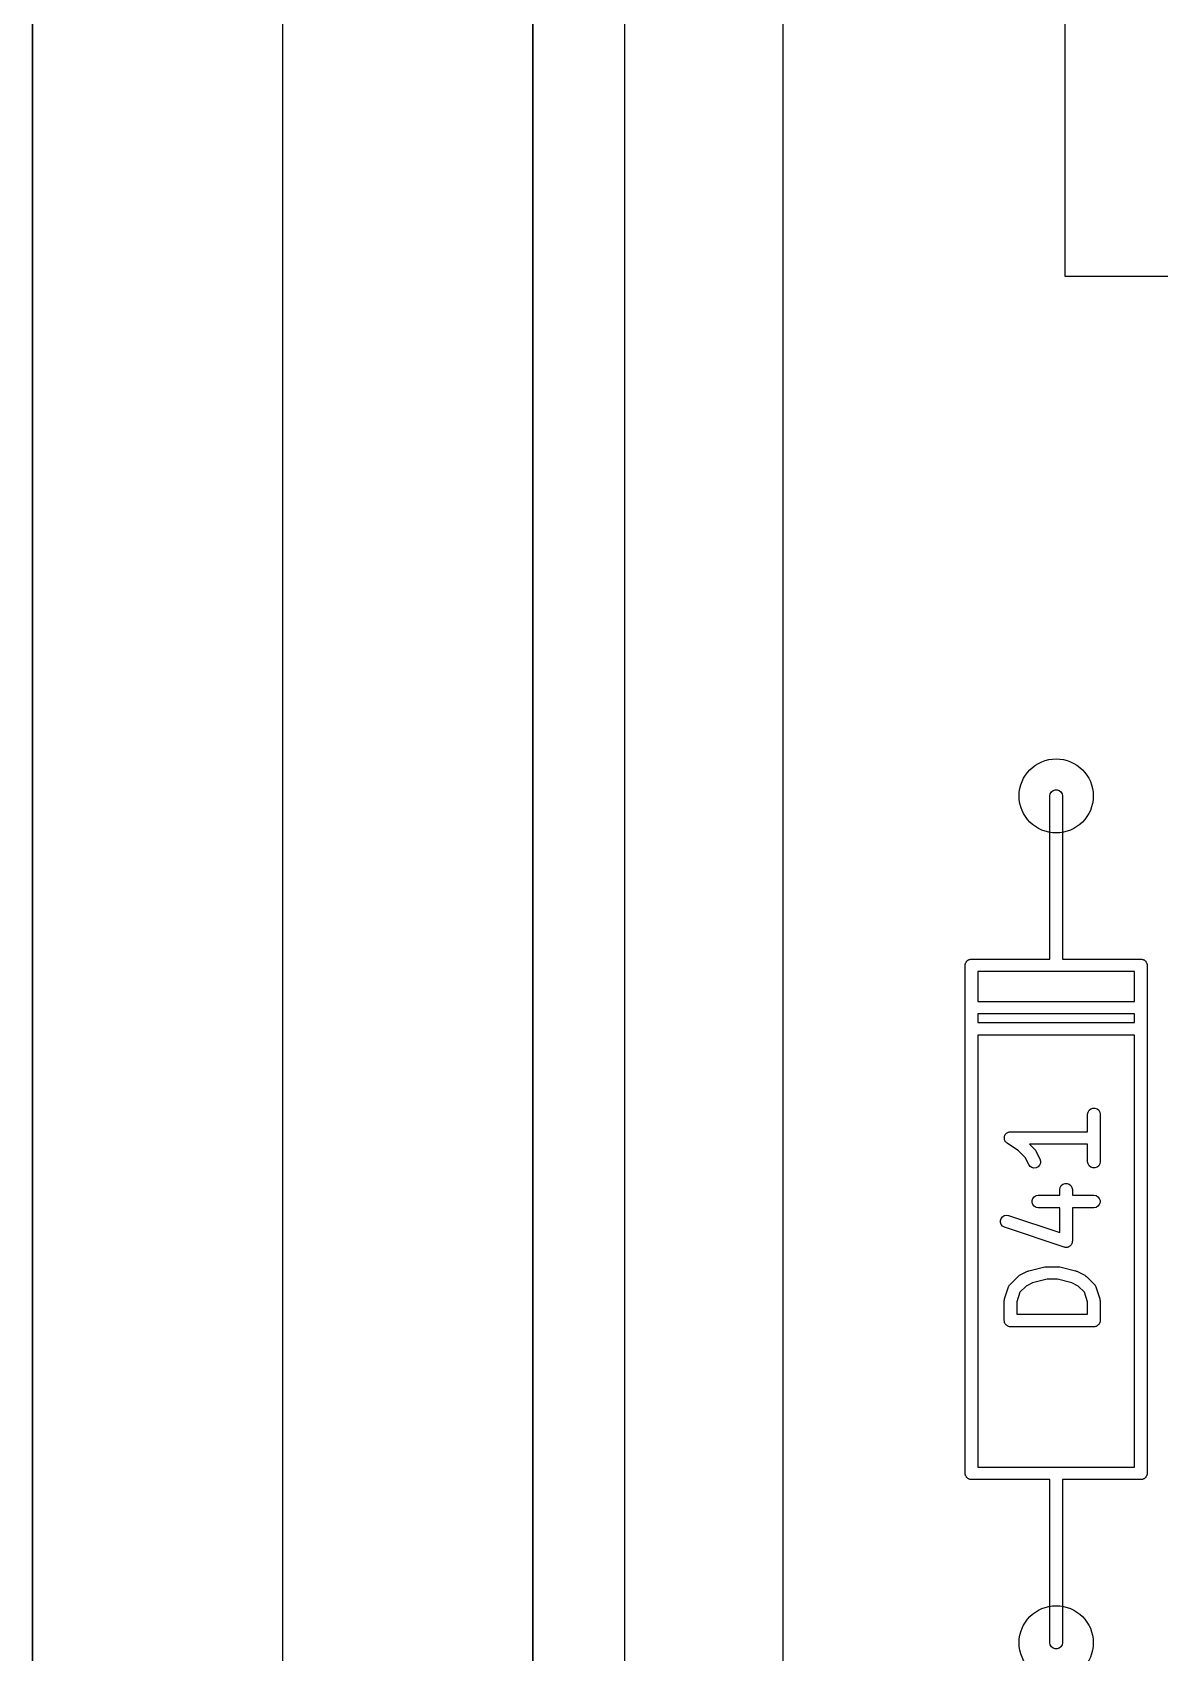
# Model space of a CAD drawing. Header units: millimetres. Extents: x 71 to 299, y 93 to 256.
# Drawn here: x 92.17 to 105.69, y 151.08 to 170.52 of the extents above; entities that cross this region are included whole.
import ezdxf

# ---------------------------------------------------------------- set-up
doc = ezdxf.new("R2010")
doc.units = ezdxf.units.MM
for name, color, linetype in [('BLACK', 7, 'Continuous'), ('PCB', 4, 'Continuous'), ('PCB_参照', 4, 'Continuous'), ('プレート', 6, 'Continuous'), ('上壁', 4, 'Continuous'), ('下壁1', 142, 'Continuous'), ('下壁2', 2, 'Continuous'), ('裏面', 3, 'Continuous')]:
    doc.layers.add(name, color=color, linetype=linetype)
doc.layers.add('化粧板', color=1, linetype='Continuous', transparency=0.6)
doc.layers.add('補助線', color=4, linetype='Continuous', transparency=0.6)

# ---------------------------------------------------------------- blocks, each defined once
blk = doc.blocks.new('PCB外形')
at = {"layer": 'BLACK'}
blk.add_line((35.075, -28.075), (35.075, -145.925), dxfattribs=at)
blk = doc.blocks.new('PCB詳細')
at = {"layer": 'BLACK'}
for p, q in [((40.175, -95.42), (40.1795, -95.3943)), ((40.175, -96.69), (40.175, -95.42)), ((40.1795, -95.3943), (40.1925, -95.3718)), ((40.1925, -95.3718), (40.2125, -95.355)), ((40.2125, -95.355), (40.237, -95.3461)), ((40.237, -95.3461), (40.263, -95.3461)), ((40.263, -95.3461), (40.2875, -95.355)), ((40.2875, -95.355), (40.3075, -95.3718)), ((40.3075, -95.3718), (40.3205, -95.3943)), ((40.3205, -95.3943), (40.325, -95.42)), ((40.325, -95.42), (40.325, -96.69)), ((40.175, -97.377), (40.175, -96.69)), ((40.325, -96.69), (40.325, -97.377)), ((39.1915, -97.3913), (39.1965, -97.387)), ((39.1965, -97.387), (39.2027, -97.3848)), ((39.2027, -97.3848), (39.2083, -97.3815)), ((39.2083, -97.3815), (39.2148, -97.3804)), ((39.2148, -97.3804), (39.221, -97.3781)), ((39.221, -97.3781), (39.2275, -97.3781)), ((39.2275, -97.3781), (39.234, -97.377)), ((39.234, -97.377), (40.175, -97.377)), ((40.325, -97.377), (41.266, -97.377)), ((41.266, -97.377), (41.2725, -97.3781)), ((41.2725, -97.3781), (41.279, -97.3781)), ((41.279, -97.3781), (41.2852, -97.3804)), ((41.2852, -97.3804), (41.2917, -97.3815)), ((41.2917, -97.3815), (41.2973, -97.3848)), ((41.2973, -97.3848), (41.3035, -97.387)), ((41.3035, -97.387), (41.3085, -97.3913)), ((39.159, -97.452), (39.1601, -97.4455)), ((39.159, -103.548), (39.159, -97.452)), ((39.1601, -97.439), (39.1624, -97.4328)), ((39.1601, -97.4455), (39.1601, -97.439)), ((39.1624, -97.4328), (39.1635, -97.4263)), ((39.1635, -97.4263), (39.1668, -97.4207)), ((39.1668, -97.4207), (39.169, -97.4145)), ((39.169, -97.4145), (39.1733, -97.4095)), ((39.1733, -97.4095), (39.1765, -97.4038)), ((39.1765, -97.4038), (39.1816, -97.3996)), ((39.1816, -97.3996), (39.1858, -97.3945)), ((39.1858, -97.3945), (39.1915, -97.3913)), ((40.25, -97.527), (39.309, -97.527)), ((39.309, -97.527), (39.309, -97.885)), ((41.191, -97.527), (40.25, -97.527)), ((41.191, -97.885), (41.191, -97.527)), ((41.3085, -97.3913), (41.3142, -97.3945)), ((41.3142, -97.3945), (41.3184, -97.3996)), ((41.3184, -97.3996), (41.3235, -97.4038)), ((41.3235, -97.4038), (41.3267, -97.4095)), ((41.3267, -97.4095), (41.331, -97.4145)), ((41.331, -97.4145), (41.3332, -97.4207)), ((41.3332, -97.4207), (41.3365, -97.4263)), ((41.3365, -97.4263), (41.3376, -97.4328)), ((41.3376, -97.4328), (41.3399, -97.439)), ((41.3399, -97.439), (41.3399, -97.4455)), ((41.3399, -97.4455), (41.341, -97.452)), ((41.341, -97.452), (41.341, -103.548)), ((39.309, -97.885), (41.191, -97.885)), ((39.309, -98.035), (39.309, -98.139)), ((41.191, -98.035), (39.309, -98.035)), ((39.309, -98.139), (41.191, -98.139)), ((41.191, -98.139), (41.191, -98.035)), ((41.191, -98.289), (39.309, -98.289)), ((39.309, -98.289), (39.309, -103.473)), ((41.191, -103.473), (41.191, -98.289)), ((40.6274, -99.2381), (40.6319, -99.2124)), ((40.6274, -99.4488), (40.6274, -99.2381)), ((40.6319, -99.2124), (40.6449, -99.1899)), ((40.6449, -99.1899), (40.6649, -99.1731)), ((40.6649, -99.1731), (40.6894, -99.1642)), ((40.6894, -99.1642), (40.7154, -99.1642)), ((40.7154, -99.1642), (40.7399, -99.1731)), ((40.7399, -99.1731), (40.7598, -99.1899)), ((40.7598, -99.1899), (40.7729, -99.2124)), ((40.7729, -99.2124), (40.7774, -99.2381)), ((40.7774, -99.2381), (40.7774, -99.8095)), ((39.6275, -99.519), (39.6285, -99.5149)), ((39.6285, -99.5279), (39.6275, -99.519)), ((39.6285, -99.5108), (39.6316, -99.5024)), ((39.6285, -99.5149), (39.6285, -99.5108)), ((39.6285, -99.5368), (39.6285, -99.5279)), ((39.6316, -99.5024), (39.6337, -99.4937)), ((39.6337, -99.4937), (39.636, -99.4902)), ((39.636, -99.4902), (39.6374, -99.4863)), ((39.6374, -99.4863), (39.6432, -99.4795)), ((39.6432, -99.4795), (39.6481, -99.472)), ((39.6481, -99.472), (39.6515, -99.4695)), ((39.6515, -99.4695), (39.6542, -99.4664)), ((39.6542, -99.4664), (39.6619, -99.4619)), ((39.6619, -99.4619), (39.6691, -99.4566)), ((39.6691, -99.4566), (39.6731, -99.4554)), ((39.6731, -99.4554), (39.6767, -99.4533)), ((39.6767, -99.4533), (39.6855, -99.4518)), ((39.6855, -99.4518), (39.6941, -99.4493)), ((39.6941, -99.4493), (39.6983, -99.4495)), ((39.6983, -99.4495), (39.7024, -99.4488)), ((39.7024, -99.4488), (40.6274, -99.4488)), ((39.6299, -99.5407), (39.6285, -99.5368)), ((39.6304, -99.5449), (39.6299, -99.5407)), ((39.6344, -99.5529), (39.6304, -99.5449)), ((39.6374, -99.5613), (39.6344, -99.5529)), ((39.6401, -99.5645), (39.6374, -99.5613)), ((39.6419, -99.5682), (39.6401, -99.5645)), ((39.6484, -99.5744), (39.6419, -99.5682)), ((39.6542, -99.5813), (39.6484, -99.5744)), ((39.6578, -99.5833), (39.6542, -99.5813)), ((39.6608, -99.5862), (39.6578, -99.5833)), ((39.7975, -99.6773), (39.6608, -99.5862)), ((39.8788, -99.7587), (39.7975, -99.6773)), ((40.6274, -99.5988), (39.9311, -99.5988)), ((39.9311, -99.5988), (39.9935, -99.6613)), ((39.9935, -99.6613), (40.0004, -99.6711)), ((40.0004, -99.6711), (40.0076, -99.6807)), ((40.0076, -99.6807), (40.0552, -99.776)), ((40.6274, -99.8095), (40.6274, -99.5988)), ((39.921, -99.8431), (39.8788, -99.7587)), ((39.9365, -99.864), (39.921, -99.8431)), ((39.9583, -99.8783), (39.9365, -99.864)), ((39.9836, -99.8844), (39.9583, -99.8783)), ((40.0095, -99.8814), (39.9836, -99.8844)), ((40.0328, -99.8698), (40.0095, -99.8814)), ((40.0507, -99.8508), (40.0328, -99.8698)), ((40.061, -99.8269), (40.0507, -99.8508)), ((40.0552, -99.776), (40.0626, -99.8009)), ((40.0626, -99.8009), (40.061, -99.8269)), ((40.6319, -99.8352), (40.6274, -99.8095)), ((40.6449, -99.8577), (40.6319, -99.8352)), ((40.6649, -99.8745), (40.6449, -99.8577)), ((40.6894, -99.8834), (40.6649, -99.8745)), ((40.7154, -99.8834), (40.6894, -99.8834)), ((40.7399, -99.8745), (40.7154, -99.8834)), ((40.7598, -99.8577), (40.7399, -99.8745)), ((40.7729, -99.8352), (40.7598, -99.8577)), ((40.7774, -99.8095), (40.7729, -99.8352)), ((40.2986, -100.117), (40.3116, -100.095)), ((40.3116, -100.095), (40.3315, -100.078)), ((40.3315, -100.078), (40.356, -100.069)), ((40.356, -100.069), (40.3821, -100.069)), ((40.3821, -100.069), (40.4065, -100.078)), ((40.4065, -100.078), (40.4265, -100.095)), ((40.4265, -100.095), (40.4395, -100.117)), ((39.9619, -100.273), (39.9708, -100.248)), ((39.9619, -100.299), (39.9619, -100.273)), ((39.9708, -100.323), (39.9619, -100.299)), ((39.9708, -100.248), (39.9875, -100.228)), ((39.9875, -100.228), (40.0101, -100.215)), ((40.0101, -100.215), (40.0357, -100.211)), ((40.0357, -100.211), (40.294, -100.211)), ((40.294, -100.143), (40.2986, -100.117)), ((40.294, -100.211), (40.294, -100.143)), ((40.4395, -100.117), (40.444, -100.143)), ((40.444, -100.143), (40.444, -100.211)), ((40.444, -100.211), (40.7024, -100.211)), ((40.7024, -100.211), (40.728, -100.215)), ((40.728, -100.215), (40.7506, -100.228)), ((40.7506, -100.228), (40.7673, -100.248)), ((40.7673, -100.248), (40.7762, -100.273)), ((40.7762, -100.299), (40.7673, -100.323)), ((40.7762, -100.273), (40.7762, -100.299)), ((39.5806, -100.513), (39.5888, -100.488)), ((39.5888, -100.488), (39.605, -100.468)), ((39.605, -100.468), (39.6272, -100.454)), ((39.6272, -100.454), (39.6527, -100.449)), ((39.6527, -100.449), (39.6785, -100.453)), ((39.6785, -100.453), (40.294, -100.658)), ((39.9875, -100.343), (39.9708, -100.323)), ((40.0101, -100.356), (39.9875, -100.343)), ((40.0357, -100.361), (40.0101, -100.356)), ((40.294, -100.361), (40.0357, -100.361)), ((40.294, -100.658), (40.294, -100.361)), ((40.7024, -100.361), (40.444, -100.361)), ((40.444, -100.361), (40.444, -100.762)), ((40.728, -100.356), (40.7024, -100.361)), ((40.7506, -100.343), (40.728, -100.356)), ((40.7673, -100.323), (40.7506, -100.343)), ((39.5813, -100.539), (39.5806, -100.513)), ((39.5909, -100.563), (39.5813, -100.539)), ((39.6081, -100.583), (39.5909, -100.563)), ((39.631, -100.595), (39.6081, -100.583)), ((40.3453, -100.833), (39.631, -100.595)), ((40.3508, -100.834), (40.3453, -100.833)), ((40.356, -100.836), (40.3508, -100.834)), ((40.3636, -100.836), (40.356, -100.836)), ((40.3711, -100.837), (40.3636, -100.836)), ((40.3765, -100.836), (40.3711, -100.837)), ((40.3821, -100.836), (40.3765, -100.836)), ((40.3892, -100.833), (40.3821, -100.836)), ((40.3966, -100.832), (40.3892, -100.833)), ((40.4013, -100.829), (40.3966, -100.832)), ((40.4065, -100.827), (40.4013, -100.829)), ((40.4124, -100.822), (40.4065, -100.827)), ((40.4188, -100.818), (40.4124, -100.822)), ((40.4223, -100.814), (40.4188, -100.818)), ((40.4265, -100.81), (40.4223, -100.814)), ((40.4303, -100.804), (40.4265, -100.81)), ((40.435, -100.798), (40.4303, -100.804)), ((40.4368, -100.792), (40.435, -100.798)), ((40.4395, -100.788), (40.4368, -100.792)), ((40.4408, -100.78), (40.4395, -100.788)), ((40.4432, -100.773), (40.4408, -100.78)), ((40.444, -100.762), (40.4431, -100.767)), ((40.4431, -100.767), (40.4432, -100.773)), ((39.9223, -101.118), (40.1128, -101.07)), ((40.1128, -101.07), (40.1219, -101.069)), ((40.1219, -101.069), (40.131, -101.068)), ((40.131, -101.068), (40.2738, -101.068)), ((40.2738, -101.068), (40.2828, -101.069)), ((40.2828, -101.069), (40.292, -101.07)), ((40.292, -101.07), (40.4825, -101.118)), ((39.697, -101.28), (39.7922, -101.185)), ((39.7922, -101.185), (39.8021, -101.178)), ((39.8021, -101.178), (39.8117, -101.171)), ((39.8117, -101.171), (39.9069, -101.123)), ((39.9667, -101.261), (39.8897, -101.3)), ((39.9069, -101.123), (39.9148, -101.121)), ((39.9148, -101.121), (39.9223, -101.118)), ((40.1402, -101.218), (39.9667, -101.261)), ((40.2646, -101.218), (40.1402, -101.218)), ((40.4381, -101.261), (40.2646, -101.218)), ((40.5151, -101.3), (40.4381, -101.261)), ((40.4825, -101.118), (40.49, -101.121)), ((40.49, -101.121), (40.4978, -101.123)), ((40.4978, -101.123), (40.5931, -101.171)), ((40.5931, -101.171), (40.6027, -101.178)), ((40.6027, -101.178), (40.6126, -101.185)), ((40.6126, -101.185), (40.7078, -101.28)), ((39.6274, -101.476), (39.6295, -101.464)), ((39.6295, -101.464), (39.6312, -101.452)), ((39.6312, -101.452), (39.6788, -101.31)), ((39.6788, -101.31), (39.6809, -101.306)), ((39.6809, -101.306), (39.682, -101.302)), ((39.682, -101.302), (39.6871, -101.294)), ((39.6871, -101.294), (39.6913, -101.287)), ((39.6913, -101.287), (39.6945, -101.284)), ((39.6945, -101.284), (39.697, -101.28)), ((39.8156, -101.374), (39.7774, -101.488)), ((39.8897, -101.3), (39.8156, -101.374)), ((40.5892, -101.374), (40.5151, -101.3)), ((40.6274, -101.488), (40.5892, -101.374)), ((40.7078, -101.28), (40.7103, -101.284)), ((40.7103, -101.284), (40.7135, -101.287)), ((40.7135, -101.287), (40.7177, -101.294)), ((40.7177, -101.294), (40.7227, -101.302)), ((40.7227, -101.302), (40.7239, -101.306)), ((40.7239, -101.306), (40.7259, -101.31)), ((40.7259, -101.31), (40.7735, -101.452)), ((40.7735, -101.452), (40.7753, -101.464)), ((40.7753, -101.464), (40.7774, -101.476)), ((39.6274, -101.714), (39.6274, -101.476)), ((39.7774, -101.488), (39.7774, -101.639)), ((39.7774, -101.639), (40.6274, -101.639)), ((40.6274, -101.639), (40.6274, -101.488)), ((40.7774, -101.476), (40.7774, -101.714)), ((39.6285, -101.721), (39.6274, -101.714)), ((39.6285, -101.727), (39.6285, -101.721)), ((39.6308, -101.733), (39.6285, -101.727)), ((39.6319, -101.74), (39.6308, -101.733)), ((39.6352, -101.746), (39.6319, -101.74)), ((39.6374, -101.752), (39.6352, -101.746)), ((39.6416, -101.757), (39.6374, -101.752)), ((39.6449, -101.762), (39.6416, -101.757)), ((39.65, -101.767), (39.6449, -101.762)), ((39.6542, -101.772), (39.65, -101.767)), ((39.6599, -101.775), (39.6542, -101.772)), ((39.6649, -101.779), (39.6599, -101.775)), ((39.671, -101.781), (39.6649, -101.779)), ((39.6767, -101.785), (39.671, -101.781)), ((39.6832, -101.786), (39.6767, -101.785)), ((39.6894, -101.788), (39.6832, -101.786)), ((39.6959, -101.788), (39.6894, -101.788)), ((39.7024, -101.789), (39.6959, -101.788)), ((40.7024, -101.789), (39.7024, -101.789)), ((40.7088, -101.788), (40.7024, -101.789)), ((40.7154, -101.788), (40.7088, -101.788)), ((40.7216, -101.786), (40.7154, -101.788)), ((40.728, -101.785), (40.7216, -101.786)), ((40.7337, -101.781), (40.728, -101.785)), ((40.7399, -101.779), (40.7337, -101.781)), ((40.7449, -101.775), (40.7399, -101.779)), ((40.7506, -101.772), (40.7449, -101.775)), ((40.7548, -101.767), (40.7506, -101.772)), ((40.7598, -101.762), (40.7548, -101.767)), ((40.7631, -101.757), (40.7598, -101.762)), ((40.7673, -101.752), (40.7631, -101.757)), ((40.7696, -101.746), (40.7673, -101.752)), ((40.7729, -101.74), (40.7696, -101.746)), ((40.774, -101.733), (40.7729, -101.74)), ((40.7762, -101.727), (40.774, -101.733)), ((40.7774, -101.714), (40.7762, -101.721)), ((40.7762, -101.721), (40.7762, -101.727)), ((39.1601, -103.554), (39.159, -103.548)), ((39.1601, -103.561), (39.1601, -103.554)), ((39.1624, -103.567), (39.1601, -103.561)), ((39.1635, -103.574), (39.1624, -103.567)), ((39.1668, -103.579), (39.1635, -103.574)), ((39.169, -103.585), (39.1668, -103.579)), ((39.1733, -103.591), (39.169, -103.585)), ((39.1765, -103.596), (39.1733, -103.591)), ((39.1816, -103.6), (39.1765, -103.596)), ((39.1858, -103.605), (39.1816, -103.6)), ((39.1915, -103.609), (39.1858, -103.605)), ((39.1965, -103.613), (39.1915, -103.609)), ((39.309, -103.473), (40.25, -103.473)), ((40.25, -103.473), (41.191, -103.473)), ((41.3085, -103.609), (41.3035, -103.613)), ((41.3142, -103.605), (41.3085, -103.609)), ((41.3184, -103.6), (41.3142, -103.605)), ((41.3235, -103.596), (41.3184, -103.6)), ((41.3267, -103.591), (41.3235, -103.596)), ((41.331, -103.585), (41.3267, -103.591)), ((41.3332, -103.579), (41.331, -103.585)), ((41.3365, -103.574), (41.3332, -103.579)), ((41.3376, -103.567), (41.3365, -103.574)), ((41.3399, -103.561), (41.3376, -103.567)), ((41.341, -103.548), (41.3399, -103.554)), ((41.3399, -103.554), (41.3399, -103.561)), ((39.2027, -103.615), (39.1965, -103.613)), ((39.2083, -103.618), (39.2027, -103.615)), ((39.2148, -103.62), (39.2083, -103.618)), ((39.221, -103.622), (39.2148, -103.62)), ((39.2275, -103.622), (39.221, -103.622)), ((39.234, -103.623), (39.2275, -103.622)), ((40.175, -103.623), (39.234, -103.623)), ((40.175, -104.31), (40.175, -103.623)), ((41.266, -103.623), (40.325, -103.623)), ((40.325, -103.623), (40.325, -104.31)), ((41.2725, -103.622), (41.266, -103.623)), ((41.279, -103.622), (41.2725, -103.622)), ((41.2852, -103.62), (41.279, -103.622)), ((41.2917, -103.618), (41.2852, -103.62)), ((41.2973, -103.615), (41.2917, -103.618)), ((41.3035, -103.613), (41.2973, -103.615)), ((40.175, -105.58), (40.175, -104.31)), ((40.325, -104.31), (40.325, -105.58)), ((40.1795, -105.606), (40.175, -105.58)), ((40.1925, -105.628), (40.1795, -105.606)), ((40.2125, -105.645), (40.1925, -105.628)), ((40.237, -105.654), (40.2125, -105.645)), ((40.263, -105.654), (40.237, -105.654)), ((40.2875, -105.645), (40.263, -105.654)), ((40.3075, -105.628), (40.2875, -105.645)), ((40.3205, -105.606), (40.3075, -105.628)), ((40.325, -105.58), (40.3205, -105.606))]:
    blk.add_line(p, q, dxfattribs=at)
for centre in [(40.25, -95.42), (40.25, -105.58)]:
    blk.add_circle(centre, 0.4445, dxfattribs=at)
at = {"linetype": 'ByBlock'}
blk.add_blockref('PCB外形', (0, 0), dxfattribs=at)
blk = doc.blocks.new('A$C28663')
at = {"layer": 'PCB'}
blk.add_blockref('PCB詳細', (-35.075, 145.925), dxfattribs=at)

msp = doc.modelspace()

# ---------------------------------------------------------------- linework, layer by layer
at = {"layer": 'プレート'}
msp.add_lwpolyline([(268.277, 103.757, 0.414214), (274.277, 109.757), (274.277, 206.757), (92.172, 206.757), (92.172, 109.757, 0.414214), (98.172, 103.757)], format="xyb", close=True, dxfattribs=at)
at = {"layer": '上壁'}
msp.add_lwpolyline([(92.172, 229.63), (92.172, 109.757), (98.172, 109.757), (98.172, 229.63)], close=True, dxfattribs=at)
at = {"layer": '下壁1'}
msp.add_lwpolyline([(92.172, 229.63), (92.172, 109.757), (98.172, 109.757), (98.172, 229.63)], close=True, dxfattribs=at)
at = {"layer": '下壁2'}
msp.add_lwpolyline([(92.172, 229.63), (92.172, 109.757), (98.172, 109.757), (98.172, 229.63)], close=True, dxfattribs=at)
at = {"layer": '化粧板'}
msp.add_lwpolyline([(268.277, 103.757), (98.172, 103.757, -0.414214), (92.172, 109.757), (92.172, 229.63, -0.414214), (98.172, 235.63), (268.277, 235.63, -0.414214), (274.277, 229.63), (274.277, 109.757, -0.414214)], format="xyb", close=True, dxfattribs=at)
msp.add_lwpolyline([(177.088, 110.625), (99.808, 110.625), (99.808, 149.872), (109.308, 149.872), (109.308, 167.594), (104.558, 167.594), (104.558, 187.872), (114.058, 187.872), (114.058, 206.874), (267.333, 206.874), (267.287, 129.557), (215.135, 129.588), (215.135, 110.625), (194.808, 110.625), (194.808, 129.594), (177.088, 129.594)], close=True, dxfattribs=at)
at = {"layer": '裏面'}
msp.add_lwpolyline([(268.277, 103.757), (98.172, 103.757, -0.414214), (92.172, 109.757), (92.172, 229.63, -0.414214), (98.172, 235.63), (268.277, 235.63, -0.414214), (274.277, 229.63), (274.277, 109.757, -0.414214)], format="xyb", close=True, dxfattribs=at)
at = {"layer": '補助線'}
for p, q in [((92.172, 250.744), (92.172, 94.235)), ((95.172, 250.744), (95.172, 94.235)), ((98.172, 250.744), (98.172, 94.235)), ((101.172, 250.744), (101.172, 94.235))]:
    msp.add_line(p, q, dxfattribs=at)

# ---------------------------------------------------------------- block references
at = {"layer": 'PCB_参照'}
msp.add_blockref('A$C28663', (99.274, 110.857), dxfattribs=at)

doc.saveas('drawing.dxf')
